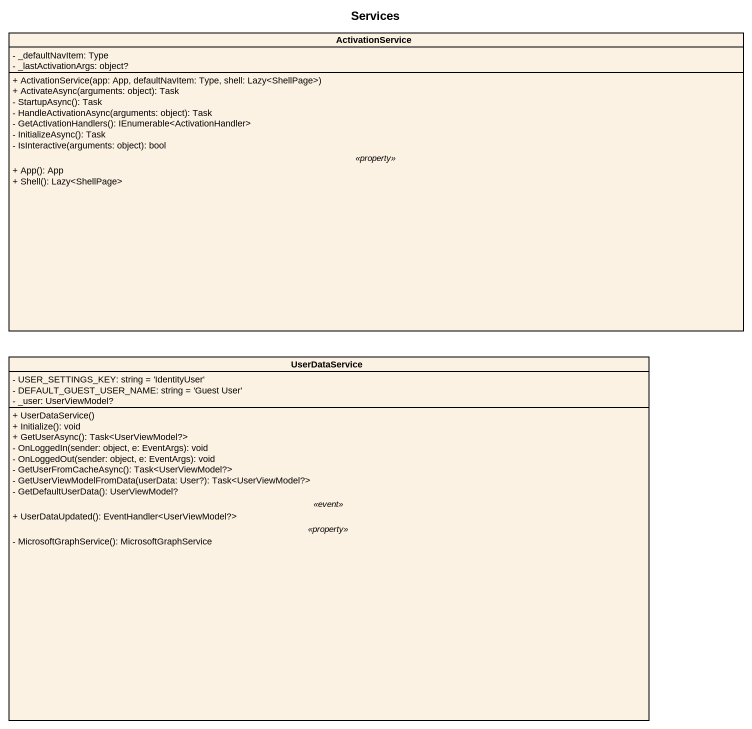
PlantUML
@startuml
title Services
hide circle
hide empty members
skinparam classAttributeIconSize 0
class ActivationService {
  - _defaultNavItem: Type
  - _lastActivationArgs: object?
  --
  + ActivationService(app: App, defaultNavItem: Type, shell: Lazy<ShellPage>)
  + ActivateAsync(arguments: object): Task
  - StartupAsync(): Task
  - HandleActivationAsync(arguments: object): Task
  - GetActivationHandlers(): IEnumerable<ActivationHandler>
  - InitializeAsync(): Task
  - IsInteractive(arguments: object): bool
  .. <<property>> ..
  + App(): App
  + Shell(): Lazy<ShellPage>
}
class UserDataService {
  - USER_SETTINGS_KEY: string = 'IdentityUser'
  - DEFAULT_GUEST_USER_NAME: string = 'Guest User'
  - _user: UserViewModel?
  --
  + UserDataService()
  + Initialize(): void
  + GetUserAsync(): Task<UserViewModel?>
  - OnLoggedIn(sender: object, e: EventArgs): void
  - OnLoggedOut(sender: object, e: EventArgs): void
  - GetUserFromCacheAsync(): Task<UserViewModel?>
  - GetUserViewModelFromData(userData: User?): Task<UserViewModel?>
  - GetDefaultUserData(): UserViewModel?
  .. <<event>> ..
  + UserDataUpdated(): EventHandler<UserViewModel?>
  .. <<property>> ..
  - MicrosoftGraphService(): MicrosoftGraphService
}
@enduml
